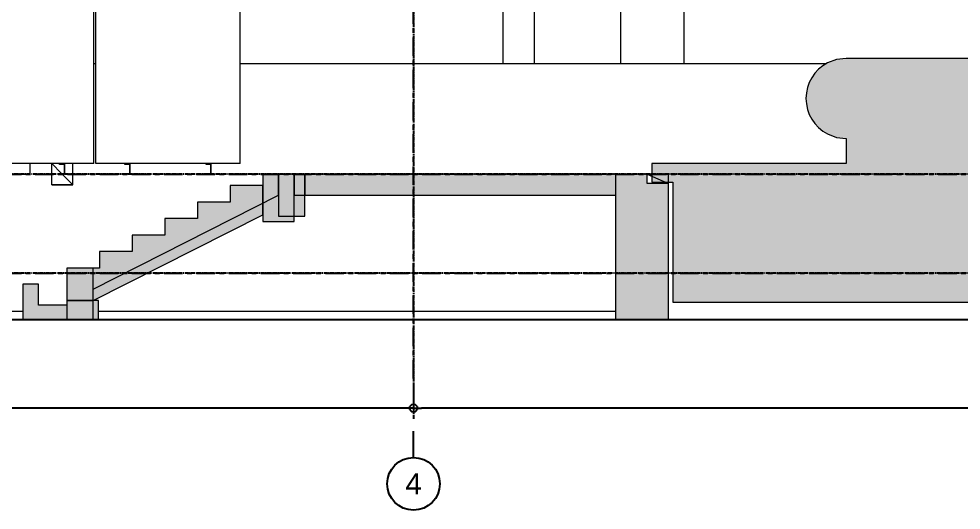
# Model space of a CAD drawing. Header units: millimetres. Extents: x -153298 to 620751, y -313239 to 250031.
# Drawn here: x 39885 to 48833, y 15836 to 20501 of the extents above; entities that cross this region are included whole.
import ezdxf
from ezdxf.enums import TextEntityAlignment as Align

# ---------------------------------------------------------------- set-up
doc = ezdxf.new("R2010")
doc.units = ezdxf.units.MM
for name, pattern in [('CENTER', [2, 1.25, -0.25, 0.25, -0.25]), ('TA_GL_000.70000', [1.925, 0.7, -0.175, 0.175, -0.175, 0.7]), ('XKITLINE00', [0])]:
    doc.linetypes.add(name, pattern=pattern)
doc.layers.get('DEFPOINTS').update_dxf_attribs({"color": 250})
for name, color, linetype in [('000 - 0_SYM_DWG_GRID-BUBBLE_MAIN_COLOR_6', 6, 'Continuous'), ('000 - 0_SYM_DWG_GRIDLINE_MAIN_COLOR_251', 251, 'Continuous'), ('000 - 0_SYM_DWG_SLOPE-SYM_TEXT_COLOR_3', 3, 'Continuous'), ('000 - GRID', 251, 'CENTER')]:
    doc.layers.add(name, color=color, linetype=linetype)
doc.layers.add('Part', color=2, linetype='Continuous', lineweight=0)
doc.styles.add('ARIAL', font='arial.ttf')
doc.styles.add('FAMELINE_FOR_CKST', font='arial.ttf')
doc.styles.add('TA', font='', dxfattribs={"height": 4.5})
doc.styles.get('TA').set_extended_font_data('Cordia New')
doc.dimstyles.new('FAMELINE-CKST_C-C', dxfattribs={"dimtxt": 0.3, "dimasz": 0.15, "dimexe": 0.1, "dimexo": 0.1, "dimgap": 0.05, "dimtad": 1, "dimzin": 0, "dimdsep": 46, "dimtxsty": 'FAMELINE_FOR_CKST', "dimblk": 'ORIGIN', "dimblk1": 'ORIGIN', "dimblk2": 'ORIGIN', "dimsah": 1, "dimcen": 0.1, "dimdle": 0.1, "dimclrd": 256, "dimclre": 256, "dimclrt": 3, "dimadec": 0, "dimazin": 0, "dimtfac": 1, "dimtix": 1, "dimtmove": 2, "dimatfit": 3, "dimfxl": 1, "dimtolj": 1, "dimtzin": 0, "dimlwd": -1, "dimlwe": -1, "dimarcsym": 0})

# ---------------------------------------------------------------- blocks, each defined once
blk = doc.blocks.new('*A4342')
at = {"layer": 'Part'}
blk.add_hatch(color=256, dxfattribs=at).paths.add_polyline_path([(391.991, -51.177), (391.991, -49.577), (415.618, -49.577), (415.618, -51.177)], flags=17)
blk = doc.blocks.new('*A4443')
at = {"layer": 'Part'}
blk.add_hatch(color=256, dxfattribs=at).paths.add_polyline_path([(391.202, -51.177), (391.202, -49.577), (415.618, -49.577), (415.618, -51.177)], flags=17)
blk = doc.blocks.new('*A4746')
at = {"layer": 'Part'}
blk.add_hatch(color=256, dxfattribs=at).paths.add_polyline_path([(376.322, -59.177), (376.322, -60.643), (373.922, -60.643), (373.922, -59.177)], flags=17)
blk = doc.blocks.new('*A4847')
at = {"layer": 'Part'}
blk.add_hatch(color=256, dxfattribs=at).paths.add_polyline_path([(375.922, -56.72), (375.922, -60.643), (373.922, -60.643), (373.922, -56.72)], flags=17)
blk = doc.blocks.new('*A4948')
at = {"layer": 'Part'}
blk.add_hatch(color=256, dxfattribs=at).paths.add_polyline_path([(375.922, -58.309), (375.922, -60.643), (370.578, -60.643), (370.578, -57.92), (371.778, -57.92), (371.778, -59.52), (373.922, -59.52), (373.922, -56.72), (376.402, -56.72), (376.402, -55.463), (378.882, -55.463), (378.882, -54.206), (381.362, -54.206), (381.362, -52.949), (383.842, -52.949), (383.842, -51.692), (386.322, -51.692), (386.322, -50.435), (388.802, -50.435), (388.802, -49.577), (389.991, -49.577), (389.991, -51.177)], flags=17)
blk = doc.blocks.new('*A5049')
at = {"layer": 'Part'}
blk.add_hatch(color=256, dxfattribs=at).paths.add_polyline_path([(389.991, -52.777), (389.991, -49.577), (391.991, -49.577), (391.991, -52.777)], flags=17)
blk = doc.blocks.new('*A5150')
at = {"layer": 'Part'}
blk.add_hatch(color=256, dxfattribs=at).paths.add_polyline_path([(386.322, -51.692), (386.322, -50.435), (388.802, -50.435), (388.802, -52.677), (375.922, -59.177), (373.922, -59.177), (373.922, -56.72), (376.402, -56.72), (376.402, -55.463), (378.882, -55.463), (378.882, -54.206), (381.362, -54.206), (381.362, -52.949), (383.842, -52.949), (383.842, -51.692)], flags=17)
blk = doc.blocks.new('*A5251')
at = {"layer": 'Part'}
blk.add_hatch(color=256, dxfattribs=at).paths.add_polyline_path([(388.802, -53.177), (388.802, -49.577), (391.202, -49.577), (391.202, -53.177)], flags=17)
blk = doc.blocks.new('*A5352')
at = {"layer": 'Part'}
blk.add_hatch(color=256, dxfattribs=at).paths.add_polyline_path([(419.618, -50.297), (419.618, -60.643), (415.618, -60.643), (415.618, -49.577), (418.018, -49.577), (418.018, -50.297)], flags=17)
blk = doc.blocks.new('*A5453')
at = {"layer": 'Part'}
blk.add_hatch(color=256, dxfattribs=at).paths.add_polyline_path([(457.783, -42.907), (488.501, -60.643), (457.723, -60.643), (455.393, -59.297), (419.952, -59.297), (419.952, -50.177), (418.352, -50.177), (418.352, -48.777), (433.12, -48.778), (433.12, -46.874), (432.39, -46.786), (431.703, -46.525), (431.099, -46.108), (430.611, -45.558), (430.27, -44.907), (430.094, -44.194), (430.094, -43.459), (430.27, -42.746), (430.611, -42.095), (431.099, -41.545), (431.703, -41.128), (432.39, -40.867), (433.12, -40.778), (449.809, -40.778), (451.475, -40.866), (453.124, -41.126), (454.736, -41.556), (456.295, -42.152)], flags=17)
blk = doc.blocks.new('*A12941259')
at = {"layer": 'Part', "linetype": 'XKITLINE00', "lineweight": 0}
for p, q in [((375.977912, -41.177455), (376.137912, -41.177455)), ((387.097912, -41.177455), (407.057888, -41.177455)), ((409.457888, -41.177455), (416.009888, -41.177455)), ((419.617497, -41.177455), (419.6179, -41.177455)), ((419.6179, -41.177455), (431.631043, -41.177455)), ((372.777912, -48.777455), (373.517912, -49.517455)), ((372.777912, -50.377455), (372.777912, -48.777455)), ((374.377912, -50.377455), (374.377912, -48.777455)), ((373.577912, -49.577455), (374.377912, -50.377455)), ((419.6179, -49.577455), (415.6179, -49.577455)), ((415.6179, -60.642663), (415.6179, -49.577455)), ((418.0179, -49.577455), (419.6179, -50.297455)), ((418.0179, -50.297455), (418.0179, -49.577455)), ((419.6179, -60.642663), (419.6179, -49.577455)), ((374.377912, -50.377455), (372.777912, -50.377455)), ((419.6179, -50.297455), (418.0179, -50.297455)), ((368.541825, -59.977455), (370.577868, -59.977455)), ((376.321868, -59.977455), (415.6179, -59.977455))]:
    blk.add_line(p, q, dxfattribs=at)
blk = doc.blocks.new('*A12981263')
at = {"layer": 'Part', "linetype": 'XKITLINE00', "lineweight": 0}
for p, q in [((415.6179, -49.577455), (391.9907, -49.577455)), ((391.9907, -49.577455), (391.9907, -51.177455)), ((415.6179, -51.177455), (415.6179, -49.577455)), ((391.9907, -51.177455), (415.6179, -51.177455))]:
    blk.add_line(p, q, dxfattribs=at)
blk = doc.blocks.new('*A13101271')
at = {"layer": 'Part', "linetype": 'XKITLINE00', "lineweight": 0}
for p, q in [((415.6179, -49.577455), (391.201868, -49.577455)), ((391.201868, -49.577455), (391.201868, -51.177455)), ((415.6179, -51.177455), (415.6179, -49.577455)), ((391.201868, -51.177455), (415.6179, -51.177455))]:
    blk.add_line(p, q, dxfattribs=at)
blk = doc.blocks.new('*A13361296')
at = {"layer": 'Part', "linetype": 'XKITLINE00', "lineweight": 0}
for p, q in [((407.057888, 8.20333), (407.057888, 8.822545)), ((407.057888, 8.822545), (407.361047, 8.822545)), ((408.621793, 8.822545), (409.457888, 8.822545)), ((409.457888, 8.429114), (409.457888, 8.822545)), ((409.457888, 4.380215), (409.457888, 6.295593)), ((407.057888, 3.778517), (407.057888, 4.949614)), ((407.057888, 3.138387), (407.057888, 3.258517)), ((409.457888, 3.138387), (409.457888, 3.258517)), ((407.057888, 2.742546), (407.057888, 2.782517)), ((409.457888, 2.742546), (409.457888, 2.782517)), ((407.057888, -20.634477), (407.057888, 1.142546)), ((409.457888, -20.634477), (409.457888, 1.142546)), ((407.057888, -41.177455), (407.057888, -21.864234)), ((409.457888, -41.177455), (409.457888, -21.864234)), ((407.057888, -41.177455), (409.457888, -41.177455))]:
    blk.add_line(p, q, dxfattribs=at)
blk = doc.blocks.new('*A13371297')
at = {"layer": 'Part', "linetype": 'XKITLINE00', "lineweight": 0}
for p, q in [((416.754767, 8.822545), (417.457895, 8.822545)), ((417.817911, 8.822545), (417.897911, 8.822545)), ((418.257919, 8.822545), (418.961047, 8.822545)), ((420.221793, 8.822545), (420.809888, 8.822545)), ((420.809888, 8.200139), (420.809888, 8.822545)), ((416.009888, 6.477266), (416.009888, 6.912047)), ((420.809888, 4.181653), (420.809888, 6.582558)), ((416.009888, 3.138387), (416.009888, 3.258517)), ((420.809888, 3.138387), (420.809888, 3.161492)), ((416.009888, 2.742546), (416.009888, 2.782517)), ((420.809888, 2.742546), (420.809888, 2.782517)), ((416.009888, -20.634477), (416.009888, 1.142546)), ((420.809888, -20.634477), (420.809888, 1.142546)), ((416.009888, -41.177455), (416.009888, -21.864234)), ((420.809888, -41.177455), (420.809888, -21.864234)), ((416.009888, -41.177455), (420.809888, -41.177455))]:
    blk.add_line(p, q, dxfattribs=at)
blk = doc.blocks.new('*A13431303')
at = {"layer": 'Part', "linetype": 'XKITLINE00', "lineweight": 0}
for p, q in [((371.147884, -49.577455), (371.147884, -48.777455)), ((366.347884, -49.577455), (371.147884, -49.577455))]:
    blk.add_line(p, q, dxfattribs=at)
blk = doc.blocks.new('*A15501503')
at = {"layer": 'Part', "linetype": 'XKITLINE00', "lineweight": 0}
for p, q in [((364.137912, -24.857455), (375.977912, -24.857455)), ((364.137912, -48.777455), (364.137912, -24.857455)), ((375.977912, -48.777455), (375.977912, -24.857455)), ((375.977912, -48.777455), (364.137912, -48.777455))]:
    blk.add_line(p, q, dxfattribs=at)
blk = doc.blocks.new('*A15511504')
at = {"layer": 'Part', "linetype": 'XKITLINE00', "lineweight": 0}
for p, q in [((376.137912, -24.857455), (387.097912, -24.857455)), ((376.137912, -48.777455), (376.137912, -24.857455)), ((387.097912, -48.777455), (387.097912, -24.857455)), ((387.097912, -48.777455), (376.137912, -48.777455))]:
    blk.add_line(p, q, dxfattribs=at)
blk = doc.blocks.new('*A16261579')
at = {"layer": 'Part', "linetype": 'XKITLINE00', "lineweight": 0}
for p, q in [((376.321868, -59.177455), (373.921868, -59.177455)), ((373.921868, -59.177455), (373.921868, -60.642663)), ((376.321868, -60.642663), (376.321868, -59.177455))]:
    blk.add_line(p, q, dxfattribs=at)
blk = doc.blocks.new('*A16271580')
at = {"layer": 'Part', "linetype": 'XKITLINE00', "lineweight": 0}
for p, q in [((375.921868, -56.720312), (373.921868, -56.720312)), ((373.921868, -56.720312), (373.921868, -60.642663)), ((375.921868, -60.642663), (375.921868, -56.720312))]:
    blk.add_line(p, q, dxfattribs=at)
blk = doc.blocks.new('*A16281581')
at = {"layer": 'Part', "linetype": 'XKITLINE00', "lineweight": 0}
for p, q in [((389.9907, -49.577455), (388.801868, -49.577455)), ((388.801868, -49.577455), (388.801868, -50.434712)), ((389.9907, -51.177455), (389.9907, -49.577455)), ((388.801868, -50.434712), (386.321868, -50.434712)), ((386.321868, -50.434712), (386.321868, -51.691832)), ((375.921868, -58.308992), (389.9907, -51.177455)), ((386.321868, -51.691832), (383.841868, -51.691832)), ((383.841868, -51.691832), (383.841868, -52.948952)), ((383.841868, -52.948952), (381.361868, -52.948952)), ((381.361868, -52.948952), (381.361868, -54.206072)), ((381.361868, -54.206072), (378.881868, -54.206072)), ((378.881868, -54.206072), (378.881868, -55.463192)), ((378.881868, -55.463192), (376.401868, -55.463192)), ((376.401868, -55.463192), (376.401868, -56.720312)), ((376.401868, -56.720312), (373.921868, -56.720312)), ((373.921868, -56.720312), (373.921868, -59.520312)), ((371.777868, -57.920289), (370.577868, -57.920289)), ((370.577868, -57.920289), (370.577868, -60.642663)), ((371.777868, -59.520312), (371.777868, -57.920289)), ((375.921868, -60.642663), (375.921868, -58.308992)), ((373.921868, -59.520312), (371.777868, -59.520312))]:
    blk.add_line(p, q, dxfattribs=at)
blk = doc.blocks.new('*A16291582')
at = {"layer": 'Part', "linetype": 'XKITLINE00', "lineweight": 0}
for p, q in [((391.9907, -49.577455), (389.9907, -49.577455)), ((389.9907, -49.577455), (389.9907, -52.777455)), ((391.9907, -52.777455), (391.9907, -49.577455)), ((389.9907, -52.777455), (391.9907, -52.777455))]:
    blk.add_line(p, q, dxfattribs=at)
blk = doc.blocks.new('*A16301583')
at = {"layer": 'Part', "linetype": 'XKITLINE00', "lineweight": 0}
for p, q in [((388.801868, -50.43471), (386.321868, -50.43471)), ((386.321868, -50.43471), (386.321868, -51.69183)), ((388.801868, -52.676993), (388.801868, -50.43471)), ((386.321868, -51.69183), (383.841868, -51.69183)), ((383.841868, -51.69183), (383.841868, -52.948951)), ((375.921868, -59.177453), (388.801868, -52.676993)), ((383.841868, -52.948951), (381.361868, -52.948951)), ((381.361868, -52.948951), (381.361868, -54.206071)), ((381.361868, -54.206071), (378.881868, -54.206071)), ((378.881868, -54.206071), (378.881868, -55.463191)), ((378.881868, -55.463191), (376.401868, -55.463191)), ((376.401868, -55.463191), (376.401868, -56.720311)), ((376.401868, -56.720311), (373.921868, -56.720311)), ((373.921868, -56.720311), (373.921868, -59.177453)), ((373.921868, -59.177453), (375.921868, -59.177453))]:
    blk.add_line(p, q, dxfattribs=at)
blk = doc.blocks.new('*A16311584')
at = {"layer": 'Part', "linetype": 'XKITLINE00', "lineweight": 0}
for p, q in [((391.201868, -49.577455), (388.801868, -49.577455)), ((388.801868, -49.577455), (388.801868, -53.177455)), ((391.201868, -53.177455), (391.201868, -49.577455)), ((388.801868, -53.177455), (391.201868, -53.177455))]:
    blk.add_line(p, q, dxfattribs=at)
blk = doc.blocks.new('*A16341587')
at = {"layer": 'Part', "linetype": 'XKITLINE00', "lineweight": 0}
for p, q in [((373.377912, -48.837455), (373.377912, -48.777455)), ((373.737912, -48.837455), (373.377912, -48.837455)), ((373.737912, -49.517455), (373.737912, -48.837455)), ((373.777912, -49.577455), (373.777912, -48.777455)), ((373.377912, -49.577455), (373.377912, -49.517455)), ((373.377912, -49.517455), (373.737912, -49.517455)), ((373.777912, -49.577455), (373.377912, -49.577455))]:
    blk.add_line(p, q, dxfattribs=at)
blk = doc.blocks.new('*A16361589')
at = {"layer": 'Part', "linetype": 'XKITLINE00', "lineweight": 0}
for p, q in [((372.777912, -50.377455), (372.777912, -48.777455)), ((374.377912, -50.377455), (374.377912, -48.777455)), ((372.777912, -50.377455), (374.377912, -50.377455))]:
    blk.add_line(p, q, dxfattribs=at)
blk = doc.blocks.new('*A16381591')
at = {"layer": 'Part', "linetype": 'XKITLINE00', "lineweight": 0}
for p, q in [((378.337912, -48.837455), (378.337912, -48.777455)), ((378.697912, -48.837455), (378.337912, -48.837455)), ((378.697912, -49.517455), (378.697912, -48.837455)), ((378.737912, -49.577455), (378.737912, -48.777455)), ((378.337912, -49.577455), (378.337912, -49.517455)), ((378.337912, -49.517455), (378.697912, -49.517455)), ((378.737912, -49.577455), (378.337912, -49.577455))]:
    blk.add_line(p, q, dxfattribs=at)
blk = doc.blocks.new('*A16391592')
at = {"layer": 'Part', "linetype": 'XKITLINE00', "lineweight": 0}
for p, q in [((384.497912, -48.837455), (384.497912, -48.777455)), ((384.857912, -48.837455), (384.497912, -48.837455)), ((384.857912, -49.517455), (384.857912, -48.837455)), ((384.897912, -49.577455), (384.897912, -48.777455)), ((384.497912, -49.577455), (384.497912, -49.517455)), ((384.497912, -49.517455), (384.857912, -49.517455)), ((384.897912, -49.577455), (384.497912, -49.577455))]:
    blk.add_line(p, q, dxfattribs=at)
blk = doc.blocks.new('*A17981751')
at = {"layer": 'Part', "linetype": 'XKITLINE00', "lineweight": 0}
for p, q in [((433.119769, -40.778463), (432.390333, -40.867029)), ((449.808582, -40.778463), (433.119769, -40.778463)), ((451.475193, -40.865504), (449.808582, -40.778463)), ((432.390333, -40.867029), (431.703289, -41.127587)), ((453.123672, -41.125668), (451.475193, -40.865504)), ((454.736085, -41.556125), (453.123672, -41.125668)), ((456.29489, -42.152192), (454.736085, -41.556125)), ((457.783128, -42.907385), (456.29489, -42.152192)), ((488.500698, -60.642663), (457.783128, -42.907385)), ((431.703275, -46.525331), (432.390318, -46.785893)), ((432.390318, -46.785893), (433.119753, -46.874463)), ((433.119753, -46.874463), (433.119769, -48.778463)), ((433.119769, -48.778463), (418.351753, -48.777447)), ((418.351753, -48.777447), (418.351753, -50.177455)), ((418.351753, -50.177455), (419.951753, -50.177455)), ((419.951753, -50.177455), (419.951753, -59.297455)), ((419.951753, -59.297455), (455.392785, -59.297455)), ((455.392785, -59.297455), (457.722664, -60.642663))]:
    blk.add_line(p, q, dxfattribs=at)
blk.add_arc((433.119754, -43.826463), 3.048, 117.692071, 242.307636, dxfattribs=at)
blk = doc.blocks.new('*A18141763')
at = {"layer": 'Part', "linetype": 'XKITLINE00', "lineweight": 0}
blk.add_line((419.618083, -54.377455), (419.618083, -50.177455), dxfattribs=at)
blk = doc.blocks.new('*U5052')
at = {"layer": '000 - 0_SYM_DWG_GRID-BUBBLE_MAIN_COLOR_6'}
blk.add_line((35, 0), (30, 0), dxfattribs=at)
blk.add_circle((40, 0), 5, dxfattribs=at)
at = {"layer": '000 - 0_SYM_DWG_GRIDLINE_MAIN_COLOR_251', "color": 0, "linetype": 'ByBlock', "ltscale": 5}
blk.add_line((20, 0), (-355.74, 0), dxfattribs=at)
at = {"layer": '000 - 0_SYM_DWG_GRIDLINE_MAIN_COLOR_251', "color": 0}
blk.add_point((0, 0), dxfattribs=at)
at = {"style": 'TA', "flags": 1}
blk.add_attdef('LOCATION', (6, -6), '', height=4.5, rotation=270, dxfattribs=at)
at = {"layer": '000 - 0_SYM_DWG_SLOPE-SYM_TEXT_COLOR_3', "style": 'ARIAL'}
blk.add_attdef('GRID-HEAD', text='', height=4, rotation=90, dxfattribs=at).set_placement((40, 0), align=Align.MIDDLE_CENTER)
blk = doc.blocks.new('*U6394')
at = {"layer": '000 - 0_SYM_DWG_GRIDLINE_MAIN_COLOR_251', "color": 0, "linetype": 'ByBlock', "ltscale": 5}
blk.add_line((20, 0), (-651.81, 0), dxfattribs=at)
at = {"style": 'TA', "flags": 1}
blk.add_attdef('LOCATION', (6, -6), '', height=4.5, rotation=270, dxfattribs=at)
blk = doc.blocks.new('*U5051')
at = {"layer": '000 - 0_SYM_DWG_GRIDLINE_MAIN_COLOR_251', "color": 0, "linetype": 'ByBlock', "ltscale": 5}
blk.add_line((20, 0), (-674.45, 0), dxfattribs=at)
at = {"style": 'TA', "flags": 1}
blk.add_attdef('LOCATION', (6, -6), '', height=4.5, rotation=270, dxfattribs=at)
blk = doc.blocks.new('_Origin')
at = {"color": 0, "linetype": 'ByBlock', "lineweight": -2}
blk.add_line((0, 0), (-1, 0), dxfattribs=at)
blk.add_circle((0, 0), 0.5, dxfattribs=at)
blk = doc.blocks.new('*D6392')
at = {"transparency": 16777216}
for p, q in [((11400, 100460), (11400, 100178.7)), ((22800, 100460), (22800, 100178.7)), ((22725, 100228.7), (11475, 100228.7))]:
    blk.add_line(p, q, dxfattribs=at)
at = {"layer": 'DEFPOINTS', "color": 0, "transparency": 16777216}
for p in [(11400, 100510), (22800, 100510), (11400, 100228.7)]:
    blk.add_point(p, dxfattribs=at)
at = {"transparency": 16777216, "xscale": 75, "yscale": 75, "zscale": 75, "rotation": 180}
blk.add_blockref('_Origin', (11400, 100228.7), dxfattribs=at)
at = {"transparency": 16777216, "xscale": 75, "yscale": 75, "zscale": 75}
blk.add_blockref('_Origin', (22800, 100228.7), dxfattribs=at)
at = {"color": 3, "transparency": 16777216, "insert": (17100, 100330.3), "char_height": 150, "attachment_point": 5, "style": 'FAMELINE_FOR_CKST'}
blk.add_mtext('\\A1;11400', dxfattribs=at)
blk = doc.blocks.new('*D6393')
at = {"transparency": 16777216}
for p, q in [((0, 100460), (0, 100178.7)), ((11400, 100460), (11400, 100178.7)), ((11325, 100228.7), (75, 100228.7))]:
    blk.add_line(p, q, dxfattribs=at)
at = {"layer": 'DEFPOINTS', "color": 0, "transparency": 16777216}
for p in [(0, 100510), (11400, 100510), (0, 100228.7)]:
    blk.add_point(p, dxfattribs=at)
at = {"transparency": 16777216, "xscale": 75, "yscale": 75, "zscale": 75, "rotation": 180}
blk.add_blockref('_Origin', (0, 100228.7), dxfattribs=at)
at = {"transparency": 16777216, "xscale": 75, "yscale": 75, "zscale": 75}
blk.add_blockref('_Origin', (11400, 100228.7), dxfattribs=at)
at = {"color": 3, "transparency": 16777216, "insert": (5700, 100330.3), "char_height": 150, "attachment_point": 5, "style": 'FAMELINE_FOR_CKST'}
blk.add_mtext('\\A1;11400', dxfattribs=at)
blk = doc.blocks.new('W-1-PP19-ST-ENT1-1_20260610-094632_ELEVATION_1_DIMS')
at = {"layer": '000 - GRID', "linetype": 'TA_GL_000.70000', "xscale": 50.00000000000004, "yscale": 50.00000000000004, "zscale": 50.00000000000004, "rotation": 270}
blk.add_blockref('*U5052', (11400, 101510), dxfattribs=at).add_auto_attribs({'GRID-HEAD': '4'})
at = {"layer": '000 - GRID', "linetype": 'TA_GL_000.70000', "xscale": 50.00000000000004, "yscale": 50.00000000000004, "zscale": 50.00000000000004, "rotation": 180}
for name, p in [('*U6394', (-2830, 102450)), ('*U5051', (-2830, 101510))]:
    blk.add_blockref(name, p, dxfattribs=at)
at = {"color": 6}
for base, p1, p2, picture, middle in [((0, 100228.7), (11400, 100510), (0, 100510), '*D6393', (5700, 100330.3)), ((11400, 100228.7), (22800, 100510), (11400, 100510), '*D6392', (17100, 100330.3))]:
    dim = blk.add_linear_dim(base=base, p1=p1, p2=p2, dimstyle='FAMELINE-CKST_C-C', override={"dimscale": 500, "dimdec": 0, "dimlfac": 1}, dxfattribs=at)
    dim.commit()
    dim.dimension.update_dxf_attribs({"geometry": picture, "text_midpoint": middle})

msp = doc.modelspace()

# ---------------------------------------------------------------- linework, layer by layer
at = {"color": 1, "linetype": 'CENTER', "ltscale": 30}
for p, q in [((43632.7713, 32941.7394), (43632.7713, 16703.507)), ((59557.5016, 19025.8988), (24877.4489, 19025.8988)), ((59557.5016, 18085.8988), (24877.4489, 18085.8988))]:
    msp.add_line(p, q, dxfattribs=at)
at = {"color": 1}
msp.add_line((37493.0736, 17645.6921), (59414.1885, 17645.6921), dxfattribs=at)

# ---------------------------------------------------------------- block references
at = {"color": 6}
msp.add_blockref('W-1-PP19-ST-ENT1-1_20260610-094632_ELEVATION_1_DIMS', (32232.7713, -83424.1012), dxfattribs=at)
at = {"lineweight": 0, "xscale": 125, "yscale": 125, "zscale": 125}
for name in ['*A13431303', '*A13361296', '*A13371297', '*A15501503', '*A15511504', '*A12941259', '*A17981751', '*A5453', '*A16361589', '*A16341587', '*A16381591', '*A16391592', '*A4948', '*A16281581', '*A5251', '*A16311584', '*A5049', '*A16291582', '*A4443', '*A13101271', '*A4342', '*A12981263', '*A5352', '*A5150', '*A16301583', '*A18141763', '*A16271580', '*A4847', '*A4746', '*A16261579']:
    msp.add_blockref(name, (-6399.4671, 25223.0807), dxfattribs=at)

doc.saveas('drawing.dxf')
